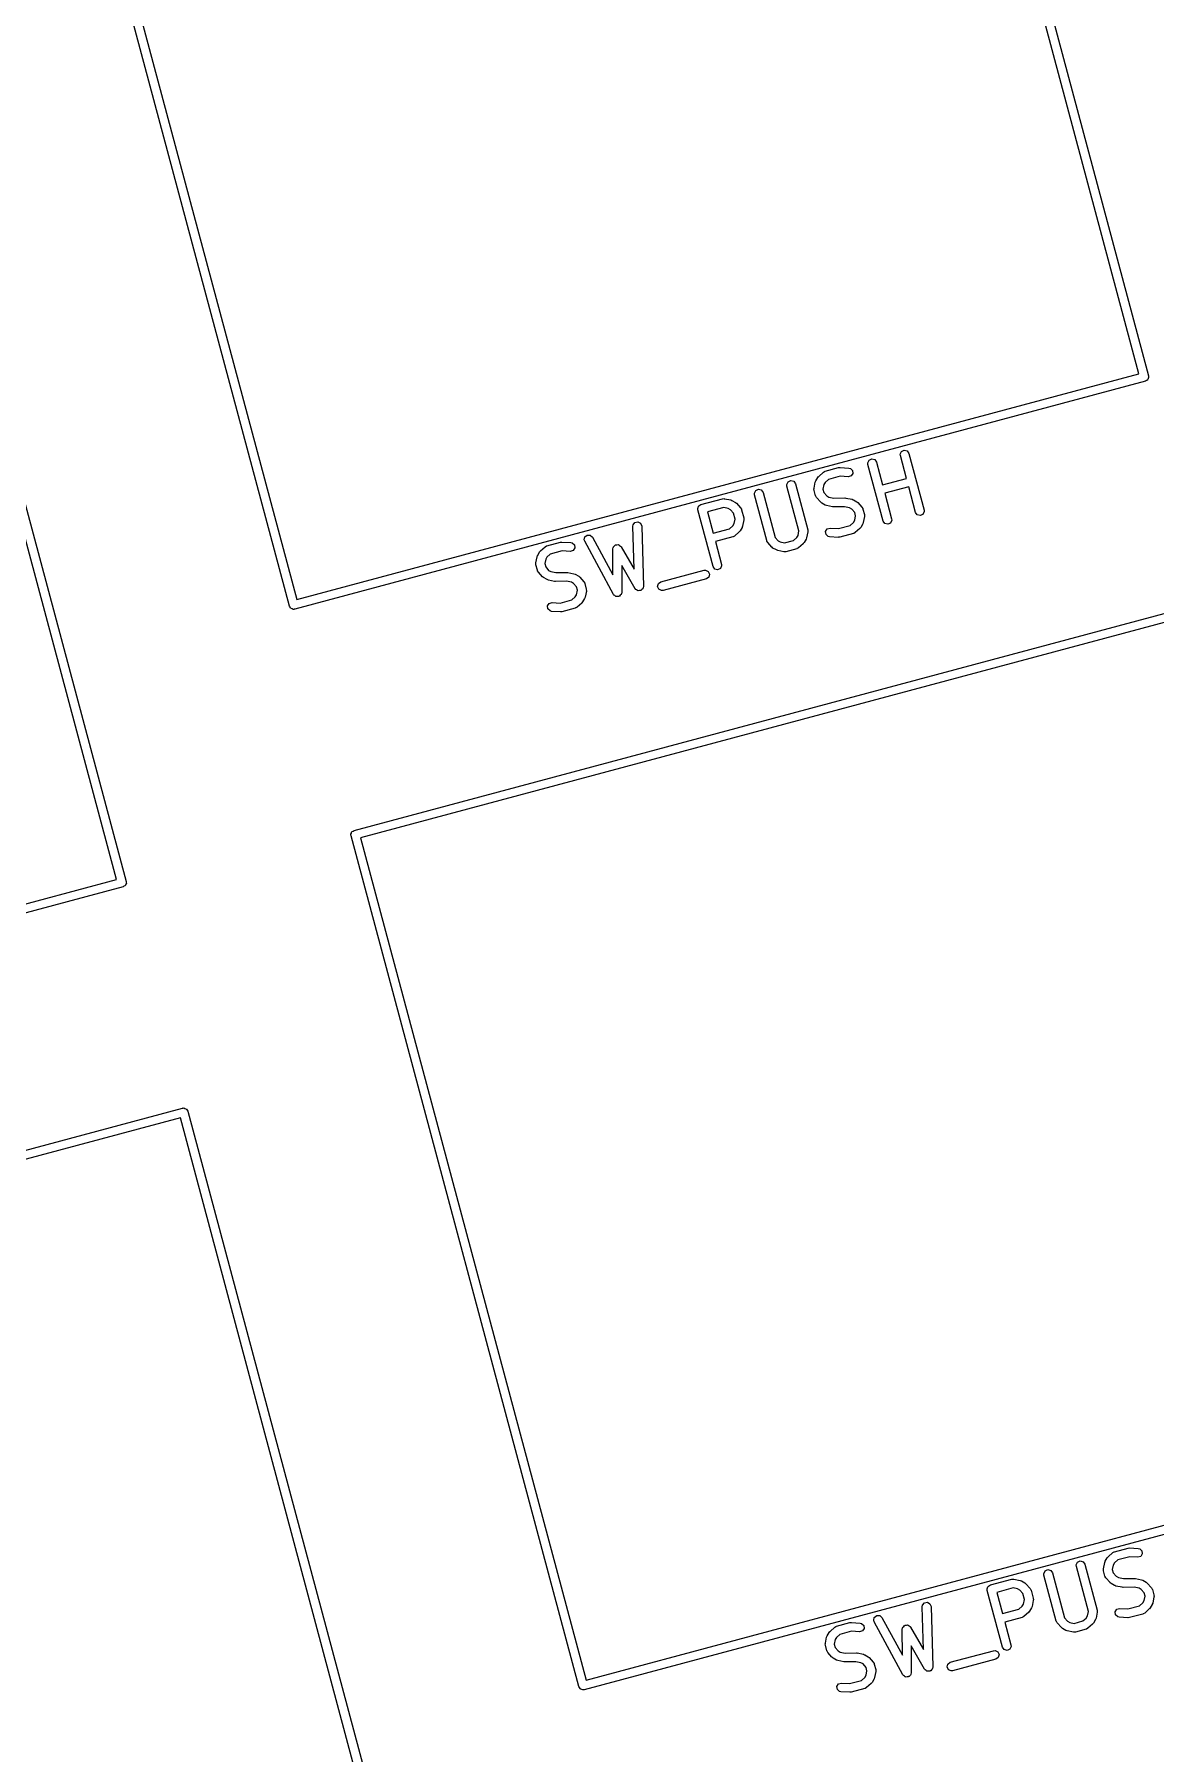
# Model space of a CAD drawing. Extents: x 43 to 269, y -130 to -26.
# Drawn here: x 186.26 to 205.36, y -91.83 to -62.55 of the extents above; entities that cross this region are included whole.
import ezdxf

# ---------------------------------------------------------------- set-up
doc = ezdxf.new("R2010")
doc.units = 0
doc.layers.add('BLACK', color=7, linetype='CONTINUOUS')

msp = doc.modelspace()

# ---------------------------------------------------------------- linework, layer by layer
at = {"layer": 'BLACK', "linetype": 'CONTINUOUS'}
for p, q in [((205.075, -68.3377), (201.231, -53.9937)), ((201.357, -53.8825), (205.239, -68.3713)), ((190.605, -72.2925), (186.723, -57.8036)), ((186.887, -57.8372), (190.731, -72.1812)), ((187.66, -76.9484), (183.817, -62.6044)), ((183.942, -62.4931), (187.824, -76.982)), ((205.186, -68.4632), (190.697, -72.3455)), ((190.731, -72.1812), (205.075, -68.3377)), ((205.202, -68.452), (205.186, -68.4632)), ((205.22, -68.4438), (205.202, -68.452)), ((205.223, -68.4377), (205.22, -68.4438)), ((205.228, -68.4338), (205.223, -68.4377)), ((205.233, -68.415), (205.228, -68.4338)), ((205.241, -68.3973), (205.233, -68.415)), ((205.239, -68.3713), (205.24, -68.3812)), ((205.24, -68.3812), (205.241, -68.3842)), ((205.241, -68.3842), (205.241, -68.3874)), ((205.241, -68.3874), (205.241, -68.3973)), ((201.009, -69.7036), (201.03, -69.6572)), ((201.03, -69.6572), (201.077, -69.6355)), ((201.077, -69.6355), (201.126, -69.6487)), ((201.126, -69.6487), (201.156, -69.6908)), ((199.73, -69.9952), (199.96, -69.9335)), ((199.96, -69.9335), (199.982, -69.9316)), ((199.982, -69.9316), (199.984, -69.9311)), ((199.984, -69.9311), (200.134, -69.9401)), ((200.134, -69.9401), (200.16, -69.9462)), ((200.16, -69.9462), (200.197, -69.9815)), ((200.457, -69.8515), (200.478, -69.805)), ((200.459, -69.8775), (200.457, -69.8515)), ((200.718, -70.8434), (200.459, -69.8775)), ((200.478, -69.805), (200.525, -69.7834)), ((200.525, -69.7834), (200.574, -69.7966)), ((200.574, -69.7966), (200.604, -69.8387)), ((200.604, -69.8387), (200.708, -70.2262)), ((201.011, -69.7296), (201.009, -69.7036)), ((201.115, -70.1171), (201.011, -69.7296)), ((201.156, -69.6908), (201.415, -70.6567)), ((199.077, -70.2213), (199.098, -70.1748)), ((199.079, -70.2472), (199.077, -70.2213)), ((199.284, -71.0121), (199.079, -70.2472)), ((199.098, -70.1748), (199.145, -70.1531)), ((199.145, -70.1531), (199.195, -70.1664)), ((199.195, -70.1664), (199.224, -70.2084)), ((199.224, -70.2084), (199.433, -70.9904)), ((199.541, -70.2859), (199.563, -70.1815)), ((199.563, -70.1815), (199.571, -70.1607)), ((199.571, -70.1591), (199.605, -70.1007)), ((199.571, -70.1607), (199.571, -70.1591)), ((199.605, -70.1007), (199.619, -70.0836)), ((199.619, -70.0836), (199.62, -70.0821)), ((199.62, -70.0821), (199.7, -70.0115)), ((199.707, -70.2235), (199.692, -70.2986)), ((199.7, -70.0115), (199.722, -69.9979)), ((199.729, -70.1863), (199.707, -70.2235)), ((199.722, -69.9979), (199.726, -69.9977)), ((199.726, -69.9977), (199.73, -69.9952)), ((199.786, -70.1355), (199.729, -70.1863)), ((199.987, -70.0816), (199.786, -70.1355)), ((200.125, -70.0899), (199.987, -70.0816)), ((200.174, -70.0752), (200.125, -70.0899)), ((200.203, -70.0324), (200.174, -70.0752)), ((200.197, -69.9815), (200.203, -70.0324)), ((200.708, -70.2262), (201.115, -70.1171)), ((201.154, -70.262), (200.747, -70.3711)), ((201.27, -70.6955), (201.154, -70.262)), ((197.598, -70.5733), (197.614, -70.5621)), ((197.614, -70.5621), (197.982, -70.4635)), ((197.982, -70.4635), (198.008, -70.4612)), ((198.008, -70.4612), (198.012, -70.4631)), ((198.012, -70.4631), (198.017, -70.4625)), ((198.017, -70.4625), (198.121, -70.4838)), ((198.121, -70.4838), (198.142, -70.4921)), ((198.142, -70.4921), (198.143, -70.4923)), ((198.143, -70.4923), (198.202, -70.526)), ((198.202, -70.526), (198.219, -70.5404)), ((198.219, -70.5404), (198.22, -70.5412)), ((198.22, -70.5412), (198.291, -70.6209)), ((198.525, -70.3692), (198.547, -70.3227)), ((198.527, -70.3951), (198.525, -70.3692)), ((198.737, -71.1771), (198.527, -70.3951)), ((198.547, -70.3227), (198.593, -70.301)), ((198.593, -70.301), (198.643, -70.3143)), ((198.643, -70.3143), (198.672, -70.3563)), ((198.672, -70.3563), (198.877, -71.1211)), ((199.54, -70.2943), (199.542, -70.2903)), ((199.542, -70.3203), (199.54, -70.2943)), ((199.542, -70.2903), (199.541, -70.2859)), ((199.567, -70.4123), (199.542, -70.3203)), ((199.57, -70.416), (199.567, -70.4123)), ((199.57, -70.4204), (199.57, -70.416)), ((199.583, -70.4426), (199.57, -70.4204)), ((199.654, -70.5223), (199.583, -70.4426)), ((199.655, -70.5231), (199.654, -70.5223)), ((199.673, -70.5375), (199.655, -70.5231)), ((199.731, -70.5712), (199.673, -70.5375)), ((199.692, -70.2986), (199.707, -70.3564)), ((199.707, -70.3564), (199.758, -70.4137)), ((199.758, -70.4137), (199.795, -70.4352)), ((199.795, -70.4352), (199.88, -70.4524)), ((199.88, -70.4524), (200.068, -70.4493)), ((200.068, -70.4493), (200.081, -70.4513)), ((200.081, -70.4513), (200.084, -70.4508)), ((200.084, -70.4508), (200.188, -70.4721)), ((200.188, -70.4721), (200.209, -70.4804)), ((200.209, -70.4804), (200.211, -70.4807)), ((200.211, -70.4807), (200.269, -70.5143)), ((200.269, -70.5143), (200.286, -70.5287)), ((200.286, -70.5287), (200.288, -70.5295)), ((200.288, -70.5295), (200.358, -70.6092)), ((200.747, -70.3711), (200.863, -70.8046)), ((196.49, -70.8665), (196.541, -70.8561)), ((196.541, -70.8561), (196.586, -70.8805)), ((197.559, -70.628), (197.567, -70.6103)), ((197.56, -70.6379), (197.559, -70.628)), ((197.559, -70.6411), (197.56, -70.6379)), ((197.56, -70.6441), (197.559, -70.6411)), ((197.561, -70.6539), (197.56, -70.6441)), ((197.82, -71.6199), (197.561, -70.6539)), ((197.567, -70.6103), (197.572, -70.5915)), ((197.572, -70.5915), (197.578, -70.5876)), ((197.578, -70.5876), (197.581, -70.5815)), ((197.581, -70.5815), (197.598, -70.5733)), ((198.004, -70.613), (197.725, -70.6876)), ((197.725, -70.6876), (197.822, -71.0486)), ((198.079, -70.6283), (198.004, -70.613)), ((198.116, -70.6498), (198.079, -70.6283)), ((198.167, -70.7071), (198.116, -70.6498)), ((198.195, -70.8109), (198.167, -70.7071)), ((198.179, -70.886), (198.195, -70.8109)), ((198.291, -70.6209), (198.305, -70.6431)), ((198.305, -70.6431), (198.305, -70.6475)), ((198.305, -70.6475), (198.307, -70.6512)), ((198.307, -70.6512), (198.344, -70.7892)), ((198.345, -70.8237), (198.324, -70.928)), ((198.344, -70.7892), (198.347, -70.8152)), ((198.347, -70.8152), (198.345, -70.8192)), ((198.345, -70.8192), (198.345, -70.8237)), ((199.733, -70.5715), (199.731, -70.5712)), ((199.753, -70.5797), (199.733, -70.5715)), ((199.858, -70.601), (199.753, -70.5797)), ((199.861, -70.6005), (199.858, -70.601)), ((199.874, -70.6026), (199.861, -70.6005)), ((200.062, -70.5994), (199.874, -70.6026)), ((200.146, -70.6166), (200.062, -70.5994)), ((200.184, -70.6382), (200.146, -70.6166)), ((200.234, -70.6955), (200.184, -70.6382)), ((200.213, -70.8655), (200.235, -70.8283)), ((200.25, -70.7533), (200.234, -70.6955)), ((200.235, -70.8283), (200.25, -70.7533)), ((200.358, -70.6092), (200.372, -70.6314)), ((200.372, -70.6314), (200.372, -70.6359)), ((200.372, -70.6359), (200.375, -70.6395)), ((200.375, -70.6395), (200.399, -70.7315)), ((200.4, -70.766), (200.379, -70.8703)), ((200.399, -70.7315), (200.402, -70.7575)), ((200.402, -70.7575), (200.4, -70.7615)), ((200.4, -70.7615), (200.4, -70.766)), ((200.747, -70.8854), (200.718, -70.8434)), ((200.865, -70.8305), (200.843, -70.877)), ((200.863, -70.8046), (200.865, -70.8305)), ((201.299, -70.7375), (201.27, -70.6955)), ((201.349, -70.7508), (201.299, -70.7375)), ((201.395, -70.7291), (201.349, -70.7508)), ((201.417, -70.6826), (201.395, -70.7291)), ((201.415, -70.6567), (201.417, -70.6826)), ((195.628, -71.1631), (195.638, -71.1129)), ((195.638, -71.1129), (195.678, -71.081)), ((195.678, -71.081), (195.729, -71.0824)), ((195.729, -71.0824), (195.768, -71.1165)), ((195.768, -71.1165), (196.115, -71.7593)), ((196.455, -70.9324), (196.459, -70.9067)), ((196.475, -71.6629), (196.455, -70.9324)), ((196.459, -70.9067), (196.49, -70.8665)), ((196.586, -70.8805), (196.605, -70.9282)), ((196.605, -70.9282), (196.634, -71.9558)), ((197.822, -71.0486), (198.101, -70.974)), ((198.157, -71.1143), (197.861, -71.1935)), ((198.101, -70.974), (198.158, -70.9232)), ((198.16, -71.1118), (198.157, -71.1143)), ((198.158, -70.9232), (198.179, -70.886)), ((198.165, -71.1117), (198.16, -71.1118)), ((198.187, -71.098), (198.165, -71.1117)), ((198.267, -71.0274), (198.187, -71.098)), ((198.282, -71.0088), (198.267, -71.0259)), ((198.267, -71.0259), (198.267, -71.0274)), ((198.315, -70.9504), (198.282, -71.0088)), ((198.316, -70.9488), (198.315, -70.9504)), ((198.324, -70.928), (198.316, -70.9488)), ((198.877, -71.1211), (198.928, -71.1785)), ((199.19, -71.1752), (199.247, -71.1244)), ((199.247, -71.1244), (199.269, -71.0871)), ((199.269, -71.0871), (199.284, -71.0121)), ((199.413, -71.1291), (199.405, -71.15)), ((199.435, -71.0248), (199.413, -71.1291)), ((199.433, -70.9904), (199.436, -71.0163)), ((199.436, -71.0163), (199.434, -71.0204)), ((199.434, -71.0204), (199.435, -71.0248)), ((199.739, -71.0194), (199.767, -70.9766)), ((199.745, -71.0704), (199.739, -71.0194)), ((199.782, -71.1056), (199.745, -71.0704)), ((199.767, -70.9766), (199.816, -70.962)), ((199.807, -71.1117), (199.782, -71.1056)), ((199.958, -71.1207), (199.807, -71.1117)), ((199.816, -70.962), (199.955, -70.9703)), ((199.955, -70.9703), (200.156, -70.9164)), ((199.959, -71.1202), (199.958, -71.1207)), ((199.982, -71.1183), (199.959, -71.1202)), ((200.212, -71.0567), (199.982, -71.1183)), ((200.156, -70.9164), (200.213, -70.8655)), ((200.215, -71.0541), (200.212, -71.0567)), ((200.22, -71.054), (200.215, -71.0541)), ((200.242, -71.0403), (200.22, -71.054)), ((200.322, -70.9697), (200.242, -71.0403)), ((200.337, -70.9511), (200.322, -70.9683)), ((200.322, -70.9683), (200.322, -70.9697)), ((200.371, -70.8928), (200.337, -70.9511)), ((200.379, -70.8703), (200.371, -70.8911)), ((200.371, -70.8911), (200.371, -70.8928)), ((200.797, -70.8987), (200.747, -70.8854)), ((200.843, -70.877), (200.797, -70.8987)), ((194.825, -71.451), (194.833, -71.4301)), ((194.833, -71.4301), (194.834, -71.4285)), ((194.834, -71.4285), (194.867, -71.3702)), ((194.867, -71.3702), (194.882, -71.353)), ((194.882, -71.3516), (194.962, -71.2809)), ((194.882, -71.353), (194.882, -71.3516)), ((194.962, -71.2809), (194.984, -71.2673)), ((194.984, -71.2673), (194.989, -71.2672)), ((194.989, -71.2672), (194.992, -71.2646)), ((195.048, -71.4049), (194.991, -71.4557)), ((194.992, -71.2646), (195.222, -71.203)), ((195.249, -71.351), (195.048, -71.4049)), ((195.222, -71.203), (195.245, -71.201)), ((195.245, -71.201), (195.246, -71.2006)), ((195.246, -71.2006), (195.397, -71.2096)), ((195.388, -71.3593), (195.249, -71.351)), ((195.437, -71.3447), (195.388, -71.3593)), ((195.397, -71.2096), (195.422, -71.2156)), ((195.422, -71.2156), (195.459, -71.2509)), ((195.465, -71.3019), (195.437, -71.3447)), ((195.459, -71.2509), (195.465, -71.3019)), ((195.636, -71.1878), (195.628, -71.1631)), ((196.125, -72.0921), (195.636, -71.1878)), ((196.115, -71.3173), (196.119, -71.2917)), ((196.115, -71.7593), (196.115, -71.3173)), ((196.119, -71.2917), (196.124, -71.2864)), ((196.124, -71.2864), (196.125, -71.2797)), ((196.125, -71.2797), (196.14, -71.2672)), ((196.14, -71.2672), (196.152, -71.2523)), ((196.152, -71.2523), (196.159, -71.2511)), ((196.159, -71.2511), (196.164, -71.2467)), ((196.164, -71.2467), (196.184, -71.2467)), ((196.184, -71.2467), (196.203, -71.2434)), ((196.203, -71.2434), (196.209, -71.2468)), ((196.209, -71.2468), (196.215, -71.2468)), ((196.215, -71.2468), (196.23, -71.2593)), ((196.23, -71.2593), (196.247, -71.269)), ((196.247, -71.269), (196.249, -71.2754)), ((196.249, -71.2754), (196.255, -71.2798)), ((196.255, -71.2798), (196.475, -71.6629)), ((197.861, -71.1935), (197.965, -71.5811)), ((198.739, -71.1807), (198.737, -71.1771)), ((198.739, -71.1852), (198.739, -71.1807)), ((198.753, -71.2074), (198.739, -71.1852)), ((198.824, -71.2871), (198.753, -71.2074)), ((198.825, -71.2879), (198.824, -71.2871)), ((198.842, -71.3023), (198.825, -71.2879)), ((198.901, -71.336), (198.842, -71.3023)), ((198.902, -71.3362), (198.901, -71.336)), ((198.923, -71.3445), (198.902, -71.3362)), ((199.027, -71.3658), (198.923, -71.3445)), ((198.928, -71.1785), (198.965, -71.2)), ((198.965, -71.2), (199.04, -71.2153)), ((199.032, -71.3652), (199.027, -71.3658)), ((199.036, -71.3671), (199.032, -71.3652)), ((199.062, -71.3648), (199.036, -71.3671)), ((199.04, -71.2153), (199.19, -71.1752)), ((199.246, -71.3155), (199.062, -71.3648)), ((199.249, -71.3129), (199.246, -71.3155)), ((199.254, -71.3128), (199.249, -71.3129)), ((199.276, -71.2992), (199.254, -71.3128)), ((199.356, -71.2285), (199.276, -71.2992)), ((199.357, -71.2271), (199.356, -71.2285)), ((199.371, -71.2099), (199.357, -71.2271)), ((199.405, -71.1516), (199.371, -71.2099)), ((199.405, -71.15), (199.405, -71.1516)), ((194.802, -71.5638), (194.804, -71.5597)), ((194.805, -71.5897), (194.802, -71.5638)), ((194.804, -71.5553), (194.825, -71.451)), ((194.804, -71.5597), (194.804, -71.5553)), ((194.829, -71.6817), (194.805, -71.5897)), ((194.832, -71.6854), (194.829, -71.6817)), ((194.832, -71.6899), (194.832, -71.6854)), ((194.846, -71.7121), (194.832, -71.6899)), ((194.916, -71.7918), (194.846, -71.7121)), ((194.97, -71.493), (194.954, -71.568)), ((194.954, -71.568), (194.97, -71.6258)), ((194.991, -71.4557), (194.97, -71.493)), ((194.97, -71.6258), (195.02, -71.6831)), ((195.02, -71.6831), (195.058, -71.7046)), ((195.058, -71.7046), (195.142, -71.7219)), ((195.142, -71.7219), (195.33, -71.7187)), ((195.33, -71.7187), (195.343, -71.7208)), ((195.343, -71.7208), (195.346, -71.7202)), ((195.346, -71.7202), (195.451, -71.7416)), ((196.494, -71.9953), (196.265, -71.5984)), ((196.265, -71.5984), (196.266, -72.0564)), ((196.932, -71.8788), (197.668, -71.6816)), ((197.668, -71.6816), (197.694, -71.6794)), ((197.694, -71.6794), (197.74, -71.701)), ((197.74, -71.701), (197.762, -71.7475)), ((197.849, -71.6619), (197.82, -71.6199)), ((197.899, -71.6752), (197.849, -71.6619)), ((197.945, -71.6535), (197.899, -71.6752)), ((197.967, -71.607), (197.945, -71.6535)), ((197.965, -71.5811), (197.967, -71.607)), ((194.918, -71.7925), (194.916, -71.7918)), ((194.935, -71.8069), (194.918, -71.7925)), ((194.993, -71.8406), (194.935, -71.8069)), ((194.995, -71.8409), (194.993, -71.8406)), ((195.016, -71.8491), (194.995, -71.8409)), ((195.12, -71.8705), (195.016, -71.8491)), ((195.124, -71.87), (195.12, -71.8705)), ((195.136, -71.872), (195.124, -71.87)), ((195.324, -71.8688), (195.136, -71.872)), ((195.409, -71.8861), (195.324, -71.8688)), ((195.446, -71.9076), (195.409, -71.8861)), ((195.497, -71.9649), (195.446, -71.9076)), ((195.451, -71.7416), (195.472, -71.7498)), ((195.472, -71.7498), (195.473, -71.7501)), ((195.473, -71.7501), (195.532, -71.7838)), ((195.512, -72.0227), (195.497, -71.9649)), ((195.497, -72.0977), (195.512, -72.0227)), ((195.532, -71.7838), (195.549, -71.7982)), ((195.549, -71.7982), (195.55, -71.799)), ((195.55, -71.799), (195.621, -71.8786)), ((195.621, -71.8786), (195.634, -71.9008)), ((195.634, -71.9008), (195.635, -71.9053)), ((195.635, -71.9053), (195.637, -71.909)), ((195.637, -71.909), (195.662, -72.001)), ((195.662, -72.001), (195.664, -72.0269)), ((195.664, -72.0269), (195.662, -72.031)), ((196.5, -72.0004), (196.494, -71.9953)), ((196.502, -72.0077), (196.5, -72.0004)), ((196.519, -72.0165), (196.502, -72.0077)), ((196.533, -72.0283), (196.519, -72.0165)), ((196.59, -72.0233), (196.584, -72.0284)), ((196.598, -72.0218), (196.59, -72.0233)), ((196.609, -72.0073), (196.598, -72.0218)), ((196.623, -71.9955), (196.609, -72.0073)), ((196.625, -71.9877), (196.623, -71.9955)), ((196.63, -71.9815), (196.625, -71.9877)), ((196.634, -71.9558), (196.63, -71.9815)), ((196.876, -71.9578), (196.89, -71.9083)), ((196.898, -72.0043), (196.876, -71.9578)), ((196.89, -71.9083), (196.932, -71.8788)), ((196.945, -72.026), (196.898, -72.0043)), ((196.971, -72.0237), (196.945, -72.026)), ((197.707, -71.8265), (196.971, -72.0237)), ((197.749, -71.7971), (197.707, -71.8265)), ((197.762, -71.7475), (197.749, -71.7971)), ((190.617, -72.3084), (190.605, -72.2925)), ((190.625, -72.3261), (190.617, -72.3084)), ((191.707, -76.1126), (206.196, -72.2303)), ((195.001, -72.2888), (195.03, -72.246)), ((195.007, -72.3398), (195.001, -72.2888)), ((195.03, -72.246), (195.079, -72.2314)), ((195.079, -72.2314), (195.217, -72.2397)), ((195.217, -72.2397), (195.418, -72.1858)), ((195.418, -72.1858), (195.475, -72.135)), ((195.475, -72.135), (195.497, -72.0977)), ((195.504, -72.3098), (195.482, -72.3234)), ((195.584, -72.2391), (195.504, -72.3098)), ((195.585, -72.2377), (195.584, -72.2391)), ((195.599, -72.2205), (195.585, -72.2377)), ((195.633, -72.1622), (195.599, -72.2205)), ((195.641, -72.1397), (195.633, -72.1606)), ((195.633, -72.1606), (195.633, -72.1622)), ((195.663, -72.0354), (195.641, -72.1397)), ((195.662, -72.031), (195.663, -72.0354)), ((196.13, -72.0974), (196.125, -72.0921)), ((196.133, -72.1048), (196.13, -72.0974)), ((196.149, -72.114), (196.133, -72.1048)), ((196.163, -72.1262), (196.149, -72.114)), ((196.171, -72.1264), (196.163, -72.1262)), ((196.178, -72.1304), (196.171, -72.1264)), ((196.196, -72.1271), (196.178, -72.1304)), ((196.214, -72.1276), (196.196, -72.1271)), ((196.22, -72.1228), (196.214, -72.1276)), ((196.228, -72.1214), (196.22, -72.1228)), ((196.24, -72.1072), (196.228, -72.1214)), ((196.254, -72.0958), (196.24, -72.1072)), ((196.256, -72.0881), (196.254, -72.0958)), ((196.261, -72.082), (196.256, -72.0881)), ((196.266, -72.0564), (196.261, -72.082)), ((196.541, -72.0283), (196.533, -72.0283)), ((196.548, -72.0321), (196.541, -72.0283)), ((196.566, -72.0284), (196.548, -72.0321)), ((196.584, -72.0284), (196.566, -72.0284)), ((190.631, -72.3289), (190.625, -72.3261)), ((190.635, -72.3345), (190.631, -72.3289)), ((190.654, -72.3395), (190.635, -72.3345)), ((190.671, -72.3478), (190.654, -72.3395)), ((190.681, -72.3469), (190.671, -72.3478)), ((190.684, -72.3478), (190.681, -72.3469)), ((190.687, -72.3463), (190.684, -72.3478)), ((190.697, -72.3455), (190.687, -72.3463)), ((206.162, -72.3946), (191.818, -76.2381)), ((195.045, -72.3751), (195.007, -72.3398)), ((195.07, -72.3811), (195.045, -72.3751)), ((195.22, -72.3902), (195.07, -72.3811)), ((195.222, -72.3897), (195.22, -72.3902)), ((195.244, -72.3877), (195.222, -72.3897)), ((195.474, -72.3261), (195.244, -72.3877)), ((195.478, -72.3235), (195.474, -72.3261)), ((195.482, -72.3234), (195.478, -72.3235)), ((191.673, -76.132), (191.691, -76.1238)), ((191.691, -76.1238), (191.707, -76.1126)), ((191.651, -76.1785), (191.66, -76.1608)), ((191.652, -76.1884), (191.651, -76.1785)), ((191.651, -76.1916), (191.652, -76.1884)), ((191.653, -76.1946), (191.651, -76.1916)), ((191.654, -76.2045), (191.653, -76.1946)), ((195.536, -90.6933), (191.654, -76.2045)), ((191.66, -76.1608), (191.665, -76.142)), ((191.665, -76.142), (191.67, -76.1381)), ((191.67, -76.1381), (191.673, -76.132)), ((191.818, -76.2381), (195.661, -90.5821)), ((173.316, -80.7919), (187.66, -76.9484)), ((187.824, -76.982), (187.825, -76.9919)), ((187.825, -76.9919), (187.827, -76.9949)), ((187.827, -76.9949), (187.826, -76.9981)), ((187.826, -76.9981), (187.827, -77.008)), ((187.771, -77.0739), (173.282, -80.9562)), ((187.787, -77.0627), (187.771, -77.0739)), ((187.805, -77.0545), (187.787, -77.0627)), ((187.808, -77.0483), (187.805, -77.0545)), ((187.813, -77.0445), (187.808, -77.0483)), ((187.818, -77.0256), (187.813, -77.0445)), ((187.827, -77.008), (187.818, -77.0256)), ((174.292, -84.7233), (188.781, -80.841)), ((188.747, -81.0053), (174.403, -84.8488)), ((192.591, -95.3493), (188.747, -81.0053)), ((188.781, -80.841), (188.791, -80.8401)), ((188.791, -80.8401), (188.794, -80.8387)), ((188.794, -80.8387), (188.797, -80.8396)), ((188.797, -80.8396), (188.807, -80.8387)), ((188.807, -80.8387), (188.824, -80.847)), ((188.824, -80.847), (188.843, -80.852)), ((188.843, -80.852), (188.847, -80.8575)), ((188.847, -80.8575), (188.853, -80.8604)), ((188.853, -80.8604), (188.861, -80.8781)), ((188.861, -80.8781), (188.873, -80.894)), ((188.873, -80.894), (192.755, -95.3829)), ((210.117, -86.8641), (195.628, -90.7464)), ((195.661, -90.5821), (210.005, -86.7386)), ((204.551, -88.483), (204.63, -88.4124)), ((204.63, -88.4124), (204.652, -88.3987)), ((204.652, -88.3987), (204.657, -88.3986)), ((204.657, -88.3986), (204.661, -88.396)), ((204.661, -88.396), (204.891, -88.3344)), ((204.891, -88.3344), (204.913, -88.3325)), ((204.913, -88.3325), (204.914, -88.332)), ((204.914, -88.332), (205.065, -88.341)), ((205.065, -88.341), (205.09, -88.3471)), ((205.09, -88.3471), (205.127, -88.3823)), ((205.127, -88.3823), (205.133, -88.4333)), ((203.477, -88.7236), (203.524, -88.7019)), ((203.524, -88.7019), (203.573, -88.7152)), ((203.573, -88.7152), (203.602, -88.7572)), ((204.007, -88.6222), (204.029, -88.5757)), ((204.01, -88.6481), (204.007, -88.6222)), ((204.215, -89.413), (204.01, -88.6481)), ((204.029, -88.5757), (204.075, -88.554)), ((204.075, -88.554), (204.125, -88.5673)), ((204.125, -88.5673), (204.154, -88.6093)), ((204.154, -88.6093), (204.364, -89.3912)), ((204.471, -88.6952), (204.472, -88.6912)), ((204.473, -88.7212), (204.471, -88.6952)), ((204.472, -88.6867), (204.493, -88.5824)), ((204.472, -88.6912), (204.472, -88.6867)), ((204.493, -88.5824), (204.501, -88.5616)), ((204.501, -88.5616), (204.502, -88.56)), ((204.502, -88.56), (204.535, -88.5016)), ((204.535, -88.5016), (204.55, -88.4845)), ((204.55, -88.4845), (204.551, -88.483)), ((204.638, -88.6244), (204.622, -88.6995)), ((204.622, -88.6995), (204.638, -88.7573)), ((204.659, -88.5872), (204.638, -88.6244)), ((204.716, -88.5363), (204.659, -88.5872)), ((204.918, -88.4825), (204.716, -88.5363)), ((205.056, -88.4908), (204.918, -88.4825)), ((205.105, -88.4761), (205.056, -88.4908)), ((205.133, -88.4333), (205.105, -88.4761)), ((202.498, -89.0112), (202.503, -88.9924)), ((202.503, -88.9924), (202.508, -88.9885)), ((202.508, -88.9885), (202.511, -88.9824)), ((202.511, -88.9824), (202.529, -88.9742)), ((202.529, -88.9742), (202.545, -88.963)), ((202.545, -88.963), (202.913, -88.8644)), ((202.913, -88.8644), (202.939, -88.8621)), ((202.939, -88.8621), (202.943, -88.864)), ((202.943, -88.864), (202.947, -88.8634)), ((202.947, -88.8634), (203.051, -88.8847)), ((203.051, -88.8847), (203.072, -88.8929)), ((203.072, -88.8929), (203.074, -88.8932)), ((203.074, -88.8932), (203.132, -88.9269)), ((203.132, -88.9269), (203.149, -88.9413)), ((203.149, -88.9413), (203.151, -88.9421)), ((203.151, -88.9421), (203.222, -89.0218)), ((203.455, -88.7701), (203.477, -88.7236)), ((203.458, -88.796), (203.455, -88.7701)), ((203.667, -89.578), (203.458, -88.796)), ((203.602, -88.7572), (203.807, -89.522)), ((204.497, -88.8132), (204.473, -88.7212)), ((204.5, -88.8168), (204.497, -88.8132)), ((204.5, -88.8213), (204.5, -88.8168)), ((204.514, -88.8435), (204.5, -88.8213)), ((204.584, -88.9232), (204.514, -88.8435)), ((204.586, -88.924), (204.584, -88.9232)), ((204.603, -88.9384), (204.586, -88.924)), ((204.661, -88.9721), (204.603, -88.9384)), ((204.638, -88.7573), (204.689, -88.8146)), ((204.663, -88.9723), (204.661, -88.9721)), ((204.684, -88.9806), (204.663, -88.9723)), ((204.788, -89.0019), (204.684, -88.9806)), ((204.689, -88.8146), (204.726, -88.8361)), ((204.726, -88.8361), (204.81, -88.8533)), ((204.792, -89.0014), (204.788, -89.0019)), ((204.804, -89.0034), (204.792, -89.0014)), ((204.993, -89.0003), (204.804, -89.0034)), ((204.81, -88.8533), (204.998, -88.8502)), ((205.077, -89.0175), (204.993, -89.0003)), ((204.998, -88.8502), (205.011, -88.8522)), ((205.011, -88.8522), (205.015, -88.8517)), ((205.015, -88.8517), (205.119, -88.873)), ((205.119, -88.873), (205.14, -88.8813)), ((205.14, -88.8813), (205.141, -88.8815)), ((205.141, -88.8815), (205.2, -88.9152)), ((205.2, -88.9152), (205.217, -88.9296)), ((205.217, -88.9296), (205.218, -88.9304)), ((205.218, -88.9304), (205.289, -89.0101)), ((205.289, -89.0101), (205.303, -89.0323)), ((201.389, -89.3076), (201.421, -89.2673)), ((201.421, -89.2673), (201.471, -89.257)), ((201.471, -89.257), (201.516, -89.2814)), ((201.516, -89.2814), (201.535, -89.3291)), ((202.489, -89.0289), (202.498, -89.0112)), ((202.49, -89.0387), (202.489, -89.0289)), ((202.489, -89.042), (202.49, -89.0387)), ((202.491, -89.045), (202.489, -89.042)), ((202.492, -89.0548), (202.491, -89.045)), ((202.751, -90.0208), (202.492, -89.0548)), ((202.934, -89.0139), (202.656, -89.0885)), ((202.656, -89.0885), (202.753, -89.4495)), ((203.009, -89.0292), (202.934, -89.0139)), ((203.047, -89.0507), (203.009, -89.0292)), ((203.098, -89.108), (203.047, -89.0507)), ((203.088, -89.3241), (203.11, -89.2869)), ((203.125, -89.2118), (203.098, -89.108)), ((203.11, -89.2869), (203.125, -89.2118)), ((203.222, -89.0218), (203.235, -89.0439)), ((203.235, -89.0439), (203.235, -89.0484)), ((203.235, -89.0484), (203.238, -89.0521)), ((203.238, -89.0521), (203.275, -89.1901)), ((203.276, -89.2245), (203.254, -89.3289)), ((203.275, -89.1901), (203.277, -89.216)), ((203.277, -89.216), (203.275, -89.2201)), ((203.275, -89.2201), (203.276, -89.2245)), ((205.114, -89.039), (205.077, -89.0175)), ((205.086, -89.3173), (205.144, -89.2664)), ((205.165, -89.0963), (205.114, -89.039)), ((205.144, -89.2664), (205.165, -89.2292)), ((205.18, -89.1541), (205.165, -89.0963)), ((205.165, -89.2292), (205.18, -89.1541)), ((205.301, -89.2936), (205.267, -89.352)), ((205.31, -89.2712), (205.301, -89.292)), ((205.301, -89.292), (205.301, -89.2936)), ((205.303, -89.0323), (205.303, -89.0368)), ((205.303, -89.0368), (205.305, -89.0404)), ((205.305, -89.0404), (205.33, -89.1324)), ((205.331, -89.1669), (205.31, -89.2712)), ((205.33, -89.1324), (205.332, -89.1584)), ((205.332, -89.1584), (205.33, -89.1624)), ((205.33, -89.1624), (205.331, -89.1669)), ((200.558, -89.564), (200.568, -89.5138)), ((200.566, -89.5887), (200.558, -89.564)), ((201.055, -90.493), (200.566, -89.5887)), ((200.568, -89.5138), (200.609, -89.4819)), ((200.609, -89.4819), (200.66, -89.4833)), ((200.66, -89.4833), (200.698, -89.5174)), ((200.698, -89.5174), (201.046, -90.1602)), ((201.385, -89.3333), (201.389, -89.3076)), ((201.406, -90.0638), (201.385, -89.3333)), ((201.535, -89.3291), (201.564, -90.3567)), ((202.753, -89.4495), (203.031, -89.3749)), ((203.087, -89.5152), (202.792, -89.5944)), ((202.792, -89.5944), (202.895, -89.9819)), ((203.031, -89.3749), (203.088, -89.3241)), ((203.091, -89.5127), (203.087, -89.5152)), ((203.095, -89.5125), (203.091, -89.5127)), ((203.117, -89.4989), (203.095, -89.5125)), ((203.197, -89.4283), (203.117, -89.4989)), ((203.198, -89.4268), (203.197, -89.4283)), ((203.212, -89.4096), (203.198, -89.4268)), ((203.246, -89.3513), (203.212, -89.4096)), ((203.254, -89.3289), (203.246, -89.3497)), ((203.246, -89.3497), (203.246, -89.3513)), ((203.67, -89.5816), (203.667, -89.578)), ((203.67, -89.5861), (203.67, -89.5816)), ((203.683, -89.6083), (203.67, -89.5861)), ((203.807, -89.522), (203.858, -89.5793)), ((203.858, -89.5793), (203.896, -89.6008)), ((203.971, -89.6162), (204.12, -89.5761)), ((204.12, -89.5761), (204.178, -89.5252)), ((204.178, -89.5252), (204.199, -89.488)), ((204.199, -89.488), (204.215, -89.413)), ((204.335, -89.5525), (204.301, -89.6108)), ((204.344, -89.53), (204.335, -89.5509)), ((204.335, -89.5509), (204.335, -89.5525)), ((204.365, -89.4257), (204.344, -89.53)), ((204.364, -89.3912), (204.366, -89.4172)), ((204.366, -89.4172), (204.364, -89.4213)), ((204.364, -89.4213), (204.365, -89.4257)), ((204.67, -89.4203), (204.698, -89.3775)), ((204.675, -89.4713), (204.67, -89.4203)), ((204.713, -89.5065), (204.675, -89.4713)), ((204.698, -89.3775), (204.747, -89.3629)), ((204.738, -89.5126), (204.713, -89.5065)), ((204.888, -89.5216), (204.738, -89.5126)), ((204.747, -89.3629), (204.885, -89.3711)), ((204.885, -89.3711), (205.086, -89.3173)), ((204.89, -89.5211), (204.888, -89.5216)), ((204.912, -89.5192), (204.89, -89.5211)), ((205.142, -89.4576), (204.912, -89.5192)), ((205.146, -89.455), (205.142, -89.4576)), ((205.15, -89.4549), (205.146, -89.455)), ((205.173, -89.4412), (205.15, -89.4549)), ((205.252, -89.3706), (205.173, -89.4412)), ((205.253, -89.3691), (205.252, -89.3706)), ((205.267, -89.352), (205.253, -89.3691)), ((199.734, -89.9562), (199.756, -89.8519)), ((199.756, -89.8519), (199.764, -89.831)), ((199.764, -89.8294), (199.798, -89.7711)), ((199.764, -89.831), (199.764, -89.8294)), ((199.798, -89.7711), (199.812, -89.7539)), ((199.812, -89.7539), (199.813, -89.7525)), ((199.813, -89.7525), (199.893, -89.6818)), ((199.893, -89.6818), (199.915, -89.6682)), ((199.922, -89.8566), (199.9, -89.8939)), ((199.915, -89.6682), (199.919, -89.6681)), ((199.919, -89.6681), (199.923, -89.6655)), ((199.979, -89.8058), (199.922, -89.8566)), ((199.923, -89.6655), (200.153, -89.6039)), ((200.18, -89.7519), (199.979, -89.8058)), ((200.153, -89.6039), (200.175, -89.6019)), ((200.175, -89.6019), (200.177, -89.6014)), ((200.177, -89.6014), (200.327, -89.6105)), ((200.318, -89.7602), (200.18, -89.7519)), ((200.367, -89.7456), (200.318, -89.7602)), ((200.327, -89.6105), (200.352, -89.6165)), ((200.352, -89.6165), (200.39, -89.6518)), ((200.396, -89.7028), (200.367, -89.7456)), ((200.39, -89.6518), (200.396, -89.7028)), ((201.045, -89.7182), (201.05, -89.6926)), ((201.046, -90.1602), (201.045, -89.7182)), ((201.05, -89.6926), (201.054, -89.6873)), ((201.054, -89.6873), (201.055, -89.6805)), ((201.055, -89.6805), (201.07, -89.6681)), ((201.07, -89.6681), (201.083, -89.6532)), ((201.083, -89.6532), (201.089, -89.652)), ((201.089, -89.652), (201.095, -89.6476)), ((201.095, -89.6476), (201.114, -89.6476)), ((201.114, -89.6476), (201.133, -89.6442)), ((201.133, -89.6442), (201.139, -89.6477)), ((201.139, -89.6477), (201.146, -89.6477)), ((201.146, -89.6477), (201.161, -89.6602)), ((201.161, -89.6602), (201.178, -89.6698)), ((201.178, -89.6698), (201.18, -89.6763)), ((201.18, -89.6763), (201.185, -89.6807)), ((201.185, -89.6807), (201.406, -90.0638)), ((203.754, -89.688), (203.683, -89.6083)), ((203.756, -89.6888), (203.754, -89.688)), ((203.773, -89.7032), (203.756, -89.6888)), ((203.831, -89.7368), (203.773, -89.7032)), ((203.833, -89.7371), (203.831, -89.7368)), ((203.854, -89.7454), (203.833, -89.7371)), ((203.958, -89.7667), (203.854, -89.7454)), ((203.896, -89.6008), (203.971, -89.6162)), ((203.962, -89.7661), (203.958, -89.7667)), ((203.966, -89.7679), (203.962, -89.7661)), ((203.992, -89.7657), (203.966, -89.7679)), ((204.176, -89.7164), (203.992, -89.7657)), ((204.18, -89.7138), (204.176, -89.7164)), ((204.184, -89.7137), (204.18, -89.7138)), ((204.207, -89.7), (204.184, -89.7137)), ((204.286, -89.6294), (204.207, -89.7)), ((204.287, -89.628), (204.286, -89.6294)), ((204.301, -89.6108), (204.287, -89.628)), ((199.733, -89.9647), (199.735, -89.9606)), ((199.735, -89.9906), (199.733, -89.9647)), ((199.735, -89.9606), (199.734, -89.9562)), ((199.76, -90.0826), (199.735, -89.9906)), ((199.762, -90.0863), (199.76, -90.0826)), ((199.763, -90.0908), (199.762, -90.0863)), ((199.776, -90.113), (199.763, -90.0908)), ((199.847, -90.1926), (199.776, -90.113)), ((199.9, -89.8939), (199.885, -89.9689)), ((199.885, -89.9689), (199.9, -90.0267)), ((199.9, -90.0267), (199.951, -90.084)), ((199.951, -90.084), (199.988, -90.1055)), ((199.988, -90.1055), (200.073, -90.1228)), ((200.073, -90.1228), (200.261, -90.1196)), ((200.261, -90.1196), (200.273, -90.1216)), ((200.273, -90.1216), (200.277, -90.1211)), ((200.277, -90.1211), (200.381, -90.1425)), ((200.381, -90.1425), (200.402, -90.1507)), ((200.402, -90.1507), (200.404, -90.151)), ((200.404, -90.151), (200.462, -90.1847)), ((201.424, -90.3962), (201.196, -89.9993)), ((201.196, -89.9993), (201.196, -90.4573)), ((201.862, -90.2797), (202.598, -90.0825)), ((202.598, -90.0825), (202.624, -90.0803)), ((202.624, -90.0803), (202.671, -90.1019)), ((202.671, -90.1019), (202.692, -90.1484)), ((202.692, -90.1484), (202.679, -90.198)), ((202.78, -90.0628), (202.751, -90.0208)), ((202.829, -90.0761), (202.78, -90.0628)), ((202.876, -90.0544), (202.829, -90.0761)), ((202.898, -90.0079), (202.876, -90.0544)), ((202.895, -89.9819), (202.898, -90.0079)), ((199.848, -90.1934), (199.847, -90.1926)), ((199.865, -90.2078), (199.848, -90.1934)), ((199.924, -90.2415), (199.865, -90.2078)), ((199.925, -90.2418), (199.924, -90.2415)), ((199.946, -90.25), (199.925, -90.2418)), ((200.051, -90.2714), (199.946, -90.25)), ((200.054, -90.2709), (200.051, -90.2714)), ((200.067, -90.2729), (200.054, -90.2709)), ((200.255, -90.2697), (200.067, -90.2729)), ((200.339, -90.287), (200.255, -90.2697)), ((200.376, -90.3085), (200.339, -90.287)), ((200.427, -90.3658), (200.376, -90.3085)), ((200.443, -90.4236), (200.427, -90.3658)), ((200.427, -90.4986), (200.443, -90.4236)), ((200.462, -90.1847), (200.479, -90.1991)), ((200.479, -90.1991), (200.481, -90.1999)), ((200.481, -90.1999), (200.551, -90.2795)), ((200.551, -90.2795), (200.565, -90.3017)), ((200.565, -90.3017), (200.565, -90.3062)), ((200.565, -90.3062), (200.568, -90.3099)), ((200.568, -90.3099), (200.592, -90.4019)), ((200.593, -90.4363), (200.572, -90.5406)), ((200.592, -90.4019), (200.595, -90.4278)), ((200.595, -90.4278), (200.593, -90.4319)), ((200.593, -90.4319), (200.593, -90.4363)), ((201.196, -90.4573), (201.192, -90.4829)), ((201.43, -90.4013), (201.424, -90.3962)), ((201.433, -90.4086), (201.43, -90.4013)), ((201.449, -90.4173), (201.433, -90.4086)), ((201.463, -90.4292), (201.449, -90.4173)), ((201.471, -90.4292), (201.463, -90.4292)), ((201.478, -90.433), (201.471, -90.4292)), ((201.496, -90.4293), (201.478, -90.433)), ((201.515, -90.4293), (201.496, -90.4293)), ((201.521, -90.4242), (201.515, -90.4293)), ((201.528, -90.4226), (201.521, -90.4242)), ((201.54, -90.4082), (201.528, -90.4226)), ((201.554, -90.3963), (201.54, -90.4082)), ((201.555, -90.3886), (201.554, -90.3963)), ((201.56, -90.3824), (201.555, -90.3886)), ((201.564, -90.3567), (201.56, -90.3824)), ((201.807, -90.3587), (201.82, -90.3091)), ((201.829, -90.4052), (201.807, -90.3587)), ((201.82, -90.3091), (201.862, -90.2797)), ((201.875, -90.4269), (201.829, -90.4052)), ((201.901, -90.4246), (201.875, -90.4269)), ((202.637, -90.2274), (201.901, -90.4246)), ((202.679, -90.198), (202.637, -90.2274)), ((195.547, -90.7093), (195.536, -90.6933)), ((195.555, -90.727), (195.547, -90.7093)), ((195.561, -90.7298), (195.555, -90.727)), ((195.565, -90.7354), (195.561, -90.7298)), ((195.584, -90.7404), (195.565, -90.7354)), ((195.602, -90.7486), (195.584, -90.7404)), ((195.612, -90.7478), (195.602, -90.7486)), ((195.615, -90.7486), (195.612, -90.7478)), ((195.618, -90.7472), (195.615, -90.7486)), ((195.628, -90.7464), (195.618, -90.7472)), ((199.932, -90.6897), (199.96, -90.6469)), ((199.938, -90.7407), (199.932, -90.6897)), ((199.975, -90.776), (199.938, -90.7407)), ((199.96, -90.6469), (200.009, -90.6323)), ((200.009, -90.6323), (200.147, -90.6406)), ((200.147, -90.6406), (200.349, -90.5867)), ((200.405, -90.727), (200.175, -90.7886)), ((200.349, -90.5867), (200.406, -90.5359)), ((200.408, -90.7244), (200.405, -90.727)), ((200.406, -90.5359), (200.427, -90.4986)), ((200.413, -90.7243), (200.408, -90.7244)), ((200.435, -90.7107), (200.413, -90.7243)), ((200.515, -90.64), (200.435, -90.7107)), ((200.53, -90.6214), (200.515, -90.6386)), ((200.515, -90.6386), (200.515, -90.64)), ((200.563, -90.5631), (200.53, -90.6214)), ((200.564, -90.5615), (200.563, -90.5631)), ((200.572, -90.5406), (200.564, -90.5615)), ((201.061, -90.4983), (201.055, -90.493)), ((201.064, -90.5056), (201.061, -90.4983)), ((201.08, -90.5148), (201.064, -90.5056)), ((201.093, -90.5271), (201.08, -90.5148)), ((201.101, -90.5273), (201.093, -90.5271)), ((201.108, -90.5312), (201.101, -90.5273)), ((201.126, -90.528), (201.108, -90.5312)), ((201.145, -90.5285), (201.126, -90.528)), ((201.151, -90.5236), (201.145, -90.5285)), ((201.159, -90.5223), (201.151, -90.5236)), ((201.17, -90.5081), (201.159, -90.5223)), ((201.185, -90.4967), (201.17, -90.5081)), ((201.187, -90.489), (201.185, -90.4967)), ((201.192, -90.4829), (201.187, -90.489)), ((200, -90.782), (199.975, -90.776)), ((200.151, -90.791), (200, -90.782)), ((200.152, -90.7906), (200.151, -90.791)), ((200.175, -90.7886), (200.152, -90.7906))]:
    msp.add_line(p, q, dxfattribs=at)

doc.saveas('drawing.dxf')
